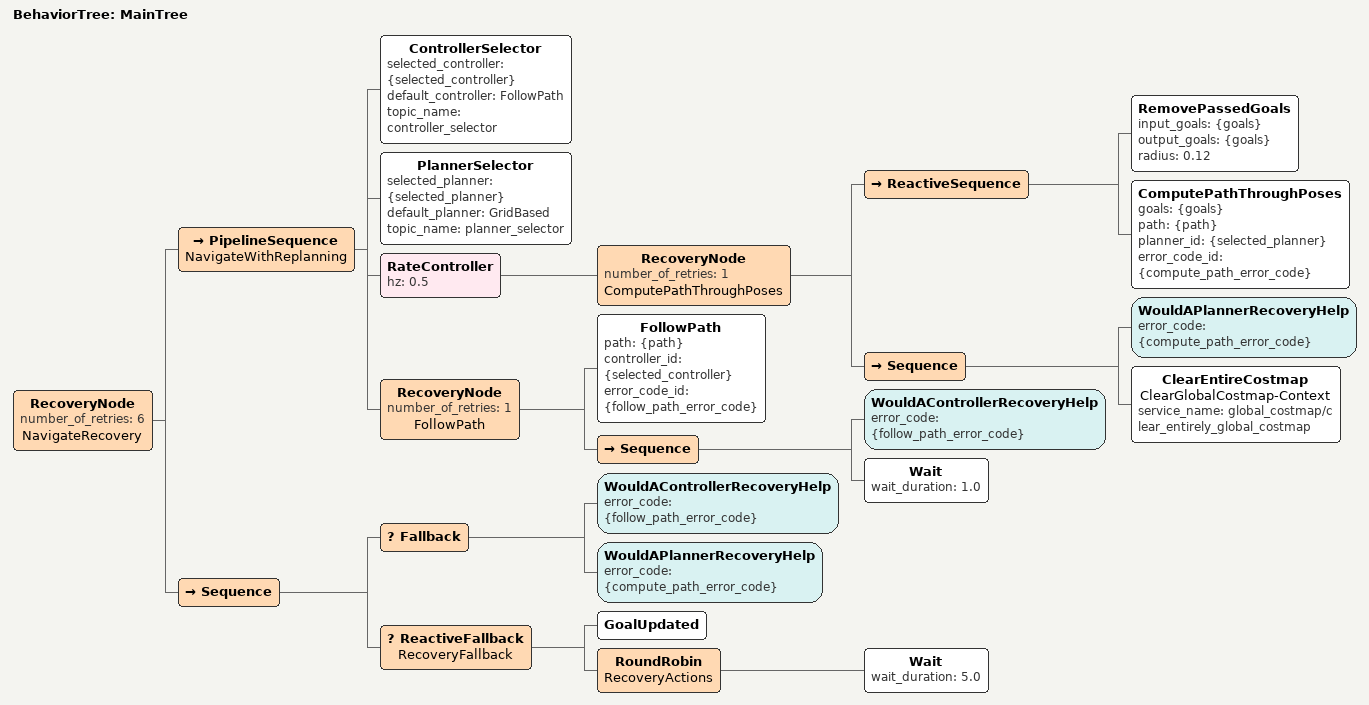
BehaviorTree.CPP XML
<root BTCPP_format="4" main_tree_to_execute="MainTree">
  <BehaviorTree ID="MainTree">
    <RecoveryNode number_of_retries="6" name="NavigateRecovery">
      <PipelineSequence name="NavigateWithReplanning">
        <ControllerSelector selected_controller="{selected_controller}" default_controller="FollowPath" topic_name="controller_selector"/>
        <PlannerSelector selected_planner="{selected_planner}" default_planner="GridBased" topic_name="planner_selector"/>
        <RateController hz="0.5">
          <RecoveryNode number_of_retries="1" name="ComputePathThroughPoses">
            <ReactiveSequence>
              <!-- 2026-10-05: radius 0.7 -> 0.12 (웨이포인트가 즉시 지워져 직선 복귀가 안 됐음), 재계산 0.33 -> 1 Hz -->
              <RemovePassedGoals input_goals="{goals}" output_goals="{goals}" radius="0.12"/>
              <ComputePathThroughPoses goals="{goals}" path="{path}" planner_id="{selected_planner}" error_code_id="{compute_path_error_code}"/>
            </ReactiveSequence>
            <Sequence>
              <WouldAPlannerRecoveryHelp error_code="{compute_path_error_code}"/>
              <ClearEntireCostmap name="ClearGlobalCostmap-Context" service_name="global_costmap/clear_entirely_global_costmap"/>
            </Sequence>
          </RecoveryNode>
        </RateController>
        <RecoveryNode number_of_retries="1" name="FollowPath">
          <FollowPath path="{path}" controller_id="{selected_controller}" error_code_id="{follow_path_error_code}"/>
          <Sequence>
            <WouldAControllerRecoveryHelp error_code="{follow_path_error_code}"/>
            <!-- 2026-10-06: 로컬 costmap 비우기 제거(상자 기억 보존). 대신 1초 대기 후 같은 경로로 재시도 -->
            <Wait wait_duration="1.0"/>
          </Sequence>
        </RecoveryNode>
      </PipelineSequence>
      <Sequence>
        <Fallback>
          <WouldAControllerRecoveryHelp error_code="{follow_path_error_code}"/>
          <WouldAPlannerRecoveryHelp error_code="{compute_path_error_code}"/>
        </Fallback>
        <ReactiveFallback name="RecoveryFallback">
          <GoalUpdated/>
          <RoundRobin name="RecoveryActions">
            <!-- 2026-10-06: ClearingActions 제거. 비용 맵을 비우면 옆으로 벗어나 안 보이는 상자 기억까지 지워져 경로가 다시 상자를 가로지르며 좌우를 반복했다 -->
            <!-- 2026-10-06: Spin 제거. 상자 옆에서 제자리 회전하면 모서리가 휩쓸려 위험하고 자세가 어긋났다 -->
            <Wait wait_duration="5.0"/>
          </RoundRobin>
        </ReactiveFallback>
      </Sequence>
    </RecoveryNode>
  </BehaviorTree>
</root>
